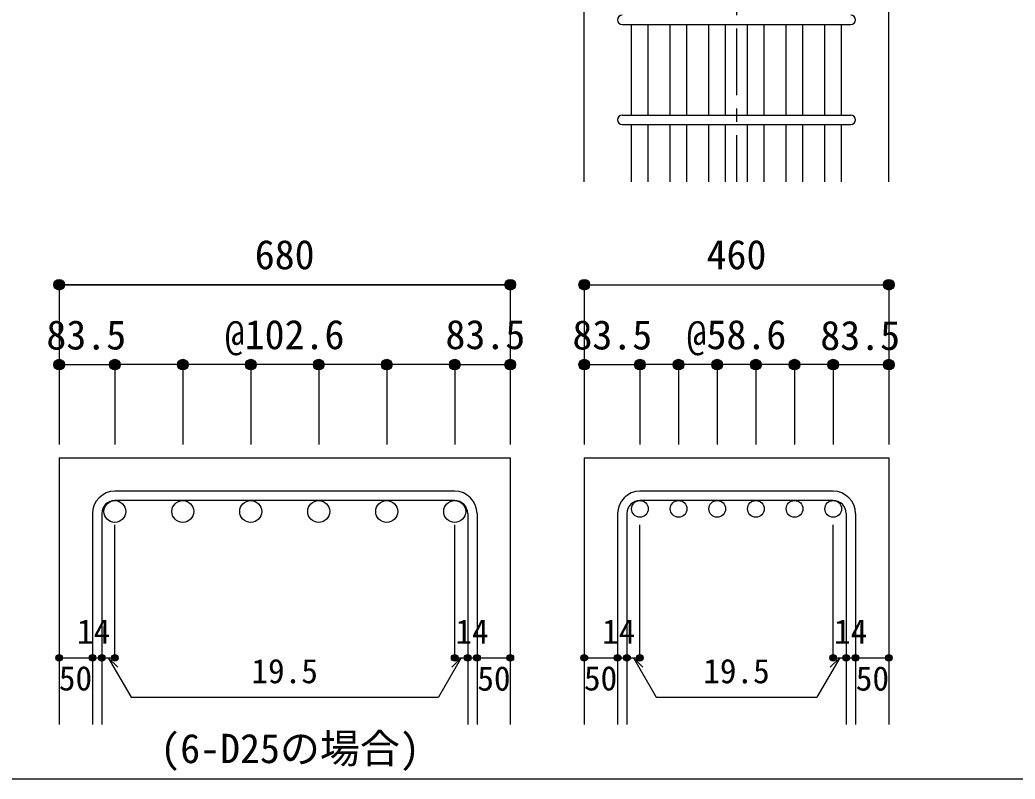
# Model space of a CAD drawing. Units: millimetres at full size, sheet at 1:20. Extents: x -3982 to 3969, y -2797 to 2801.
# Drawn here: x -707 to 786, y -2797 to -1657 of the extents above; entities that cross this region are included whole.
import ezdxf
from ezdxf.enums import TextEntityAlignment as Align

# ---------------------------------------------------------------- set-up
doc = ezdxf.new("R2010")
doc.units = ezdxf.units.MM
doc.header["$LTSCALE"] = 20
doc.header["$PDMODE"] = 32
doc.header["$PDSIZE"] = 10
doc.linetypes.add('CHAIN1', pattern=[8, 5, -1, 1, -1])
for name, color, linetype in [('6-1_躯体線', 2, 'Continuous'), ('6-5_梁主筋', 7, 'Continuous'), ('6-6_S.T.P.', 7, 'Continuous'), ('6-7_文字', 7, 'Continuous'), ('6-D_寸法', 4, 'Continuous'), ('F-0_枠', 6, 'Continuous')]:
    doc.layers.add(name, color=color, linetype=linetype)
doc.styles.add('ＭＳ ゴシック', font='')
doc.styles.get('ＭＳ ゴシック').set_extended_font_data('MS Gothic')

msp = doc.modelspace()

# ---------------------------------------------------------------- linework, layer by layer
at = {"layer": '6-1_躯体線'}
for p, q in [((139.79, -1900.21), (139.79, -1500.21)), ((-648.21, -2314.67), (-648.21, -2714.67)), ((-648.21, -2314.67), (28.79, -2314.67)), ((28.79, -2314.67), (28.79, -2714.67)), ((139.79, -2314.67), (139.79, -2714.67)), ((139.79, -2314.67), (596.79, -2314.67)), ((596.79, -2314.67), (596.79, -2714.67))]:
    msp.add_line(p, q, dxfattribs=at)
msp.add_lwpolyline([(596.79, -1900.21), (596.79, -1500.21), (843.29, -1500.21)], dxfattribs=at)
at = {"layer": '6-5_梁主筋'}
for p, q in [((210.79, -1800.21), (210.79, -1664.21)), ((235.79, -1800.21), (235.79, -1664.21)), ((268.79, -1800.21), (268.79, -1664.21)), ((293.79, -1800.21), (293.79, -1664.21)), ((326.79, -1800.21), (326.79, -1664.21)), ((351.79, -1800.21), (351.79, -1664.21)), ((384.79, -1800.21), (384.79, -1664.21)), ((409.79, -1800.21), (409.79, -1664.21)), ((442.79, -1800.21), (442.79, -1664.21)), ((467.79, -1800.21), (467.79, -1664.21)), ((500.79, -1800.21), (500.79, -1664.21)), ((525.79, -1800.21), (525.79, -1664.21)), ((210.79, -1900.21), (210.79, -1814.21)), ((235.79, -1900.21), (235.79, -1814.21)), ((268.79, -1900.21), (268.79, -1814.21)), ((293.79, -1900.21), (293.79, -1814.21)), ((326.79, -1900.21), (326.79, -1814.21)), ((351.79, -1900.21), (351.79, -1814.21)), ((384.79, -1900.21), (384.79, -1814.21)), ((409.79, -1900.21), (409.79, -1814.21)), ((442.79, -1900.21), (442.79, -1814.21)), ((467.79, -1900.21), (467.79, -1814.21)), ((500.79, -1900.21), (500.79, -1814.21)), ((525.79, -1900.21), (525.79, -1814.21))]:
    msp.add_line(p, q, dxfattribs=at)
at = {"layer": '6-5_梁主筋', "color": 3}
for centre, radius in [((-564.71, -2395.17), 16.5), ((-462.71, -2395.17), 16.5), ((-360.71, -2395.17), 16.5), ((-258.71, -2395.17), 16.5), ((-156.71, -2395.17), 16.5), ((-54.71, -2395.17), 16.5), ((223.29, -2391.17), 12.5), ((281.29, -2391.17), 12.5), ((339.29, -2391.17), 12.5), ((397.29, -2391.17), 12.5), ((455.29, -2391.17), 12.5), ((513.29, -2391.17), 12.5)]:
    msp.add_circle(centre, radius, dxfattribs=at)
at = {"layer": '6-6_S.T.P.'}
for p, q in [((196.79, -1664.21), (539.79, -1664.21)), ((196.79, -1800.21), (539.79, -1800.21)), ((196.79, -1814.21), (539.79, -1814.21)), ((-54.71, -2364.67), (-564.71, -2364.67)), ((513.29, -2364.67), (223.29, -2364.67)), ((-54.71, -2378.67), (-564.71, -2378.67)), ((513.29, -2378.67), (223.29, -2378.67)), ((-598.21, -2398.17), (-598.21, -2714.67)), ((-584.21, -2398.17), (-584.21, -2714.67)), ((-35.21, -2398.17), (-35.21, -2714.67)), ((-21.21, -2398.17), (-21.21, -2714.67)), ((189.79, -2398.17), (189.79, -2714.67)), ((203.79, -2398.17), (203.79, -2714.67)), ((532.79, -2398.17), (532.79, -2714.67)), ((546.79, -2398.17), (546.79, -2714.67))]:
    msp.add_line(p, q, dxfattribs=at)
for centre, radius, start, end in [((196.79, -1657.21), 7, 90, 270), ((539.79, -1657.21), 7, 270, 90), ((196.79, -1807.21), 7, 90, 270), ((539.79, -1807.21), 7, 270, 90), ((-564.71, -2398.17), 33.5, 90, 180), ((-54.71, -2398.17), 33.5, 0, 90), ((223.29, -2398.17), 33.5, 90, 180), ((513.29, -2398.17), 33.5, 0, 90), ((-564.71, -2398.17), 19.5, 90, 180), ((-54.71, -2398.17), 19.5, 0, 90), ((223.29, -2398.17), 19.5, 90, 180), ((513.29, -2398.17), 19.5, 0, 90)]:
    msp.add_arc(centre, radius, start, end, dxfattribs=at)
at = {"layer": '6-D_寸法', "linetype": 'CHAIN1'}
msp.add_line((368.29, -550.21), (368.29, -1900.21), dxfattribs=at)
at = {"layer": '6-D_寸法'}
for p, q in [((-648.21, -2054.67), (-648.21, -2174.67)), ((28.79, -2054.67), (-648.21, -2054.67)), ((-648.21, -2054.67), (28.79, -2054.67)), ((-648.21, -2054.67), (28.79, -2054.67)), ((28.79, -2054.67), (28.79, -2174.67)), ((139.79, -2054.67), (139.79, -2174.67)), ((139.79, -2054.67), (596.79, -2054.67)), ((139.79, -2054.67), (596.79, -2054.67)), ((596.79, -2054.67), (596.79, -2174.67)), ((-648.21, -2174.67), (-564.71, -2174.67)), ((-648.21, -2174.67), (-648.21, -2294.67)), ((-564.71, -2174.67), (-564.71, -2294.67)), ((-342.71, -2174.67), (-564.71, -2174.67)), ((-462.71, -2174.67), (-462.71, -2294.67)), ((-360.71, -2174.67), (-360.71, -2294.67)), ((-276.71, -2174.67), (-342.71, -2174.67)), ((-54.71, -2174.67), (-276.71, -2174.67)), ((-258.71, -2174.67), (-258.71, -2294.67)), ((-156.71, -2174.67), (-156.71, -2294.67)), ((-54.71, -2174.67), (-54.71, -2294.67)), ((-54.71, -2174.67), (28.79, -2174.67)), ((28.79, -2174.67), (28.79, -2294.67)), ((139.79, -2174.67), (223.29, -2174.67)), ((139.79, -2174.67), (139.79, -2294.67)), ((223.29, -2174.67), (223.29, -2294.67)), ((335.29, -2174.67), (223.29, -2174.67)), ((281.29, -2174.67), (281.29, -2294.67)), ((401.29, -2174.67), (335.29, -2174.67)), ((339.29, -2174.67), (339.29, -2294.67)), ((397.29, -2174.67), (397.29, -2294.67)), ((513.29, -2174.67), (401.29, -2174.67)), ((455.29, -2174.67), (455.29, -2294.67)), ((513.29, -2174.67), (513.29, -2294.67)), ((513.29, -2174.67), (596.79, -2174.67)), ((596.79, -2174.67), (596.79, -2294.67)), ((-564.71, -2614.67), (-564.71, -2415.34)), ((-54.71, -2614.67), (-54.71, -2415.34)), ((223.29, -2614.67), (223.29, -2415.34)), ((513.29, -2614.67), (513.29, -2415.34)), ((-648.21, -2614.67), (-598.21, -2614.67)), ((-598.21, -2614.67), (-564.71, -2614.67)), ((-574.46, -2614.67), (-560.32, -2628.81)), ((-574.46, -2614.67), (-540.24, -2673.95)), ((-44.96, -2614.67), (-79.18, -2673.95)), ((-44.96, -2614.67), (-59.1, -2628.81)), ((-54.71, -2614.67), (28.79, -2614.67)), ((-35.21, -2614.67), (-21.21, -2614.67)), ((139.79, -2614.67), (189.79, -2614.67)), ((189.79, -2614.67), (223.29, -2614.67)), ((213.54, -2614.67), (227.68, -2628.81)), ((213.54, -2614.67), (247.76, -2673.95)), ((523.04, -2614.67), (488.82, -2673.95)), ((523.04, -2614.67), (508.9, -2628.81)), ((513.29, -2614.67), (596.79, -2614.67)), ((532.79, -2614.67), (546.79, -2614.67)), ((-540.24, -2673.95), (-79.18, -2673.95)), ((247.76, -2673.95), (488.82, -2673.95))]:
    msp.add_line(p, q, dxfattribs=at)
for points in [[(28.79, -2054.67), (28.79, -2174.67), (28.79, -2294.67)], [(596.79, -2054.67), (596.79, -2174.67), (596.79, -2294.67)]]:
    msp.add_lwpolyline(points, dxfattribs=at)
for centre, radius in [((-648.21, -2054.67), 8), ((-648.21, -2054.67), 7.2), ((-648.21, -2054.67), 6.4), ((-648.21, -2054.67), 5.6), ((-648.21, -2054.67), 4.8), ((-648.21, -2054.67), 4), ((-648.21, -2054.67), 3.2), ((-648.21, -2054.67), 2.4), ((-648.21, -2054.67), 1.6), ((-648.21, -2054.67), 0.8), ((28.79, -2054.67), 8), ((28.79, -2054.67), 7.2), ((28.79, -2054.67), 6.4), ((28.79, -2054.67), 5.6), ((28.79, -2054.67), 4.8), ((28.79, -2054.67), 4), ((28.79, -2054.67), 3.2), ((28.79, -2054.67), 2.4), ((28.79, -2054.67), 1.6), ((28.79, -2054.67), 0.8), ((139.79, -2054.67), 8), ((139.79, -2054.67), 7.2), ((139.79, -2054.67), 6.4), ((139.79, -2054.67), 5.6), ((139.79, -2054.67), 4.8), ((139.79, -2054.67), 4), ((139.79, -2054.67), 3.2), ((139.79, -2054.67), 2.4), ((139.79, -2054.67), 1.6), ((139.79, -2054.67), 0.8), ((596.79, -2054.67), 8), ((596.79, -2054.67), 7.2), ((596.79, -2054.67), 6.4), ((596.79, -2054.67), 5.6), ((596.79, -2054.67), 4.8), ((596.79, -2054.67), 4), ((596.79, -2054.67), 3.2), ((596.79, -2054.67), 2.4), ((596.79, -2054.67), 1.6), ((596.79, -2054.67), 0.8), ((-648.21, -2174.67), 8), ((-648.21, -2174.67), 7.2), ((-648.21, -2174.67), 6.4), ((-648.21, -2174.67), 5.6), ((-648.21, -2174.67), 4.8), ((-648.21, -2174.67), 4), ((-648.21, -2174.67), 3.2), ((-648.21, -2174.67), 2.4), ((-648.21, -2174.67), 1.6), ((-648.21, -2174.67), 0.8), ((-564.71, -2174.67), 8), ((-564.71, -2174.67), 7.2), ((-564.71, -2174.67), 6.4), ((-564.71, -2174.67), 5.6), ((-564.71, -2174.67), 4.8), ((-564.71, -2174.67), 4), ((-564.71, -2174.67), 3.2), ((-564.71, -2174.67), 2.4), ((-564.71, -2174.67), 1.6), ((-564.71, -2174.67), 0.8), ((-462.71, -2174.67), 8), ((-462.71, -2174.67), 7.2), ((-462.71, -2174.67), 6.4), ((-462.71, -2174.67), 5.6), ((-462.71, -2174.67), 4.8), ((-462.71, -2174.67), 4), ((-462.71, -2174.67), 3.2), ((-462.71, -2174.67), 2.4), ((-462.71, -2174.67), 1.6), ((-462.71, -2174.67), 0.8), ((-360.71, -2174.67), 8), ((-360.71, -2174.67), 7.2), ((-360.71, -2174.67), 6.4), ((-360.71, -2174.67), 5.6), ((-360.71, -2174.67), 4.8), ((-360.71, -2174.67), 4), ((-360.71, -2174.67), 3.2), ((-360.71, -2174.67), 2.4), ((-360.71, -2174.67), 1.6), ((-360.71, -2174.67), 0.8), ((-258.71, -2174.67), 8), ((-258.71, -2174.67), 7.2), ((-258.71, -2174.67), 6.4), ((-258.71, -2174.67), 5.6), ((-258.71, -2174.67), 4.8), ((-258.71, -2174.67), 4), ((-258.71, -2174.67), 3.2), ((-258.71, -2174.67), 2.4), ((-258.71, -2174.67), 1.6), ((-258.71, -2174.67), 0.8), ((-156.71, -2174.67), 8), ((-156.71, -2174.67), 7.2), ((-156.71, -2174.67), 6.4), ((-156.71, -2174.67), 5.6), ((-156.71, -2174.67), 4.8), ((-156.71, -2174.67), 4), ((-156.71, -2174.67), 3.2), ((-156.71, -2174.67), 2.4), ((-156.71, -2174.67), 1.6), ((-156.71, -2174.67), 0.8), ((-54.71, -2174.67), 8), ((-54.71, -2174.67), 7.2), ((-54.71, -2174.67), 6.4), ((-54.71, -2174.67), 5.6), ((-54.71, -2174.67), 4.8), ((-54.71, -2174.67), 4), ((-54.71, -2174.67), 3.2), ((-54.71, -2174.67), 2.4), ((-54.71, -2174.67), 1.6), ((-54.71, -2174.67), 0.8), ((28.79, -2174.67), 8), ((28.79, -2174.67), 7.2), ((28.79, -2174.67), 6.4), ((28.79, -2174.67), 5.6), ((28.79, -2174.67), 4.8), ((28.79, -2174.67), 4), ((28.79, -2174.67), 3.2), ((28.79, -2174.67), 2.4), ((28.79, -2174.67), 1.6), ((28.79, -2174.67), 0.8), ((139.79, -2174.67), 8), ((139.79, -2174.67), 7.2), ((139.79, -2174.67), 6.4), ((139.79, -2174.67), 5.6), ((139.79, -2174.67), 4.8), ((139.79, -2174.67), 4), ((139.79, -2174.67), 3.2), ((139.79, -2174.67), 2.4), ((139.79, -2174.67), 1.6), ((139.79, -2174.67), 0.8), ((223.29, -2174.67), 8), ((223.29, -2174.67), 7.2), ((223.29, -2174.67), 6.4), ((223.29, -2174.67), 5.6), ((223.29, -2174.67), 4.8), ((223.29, -2174.67), 4), ((223.29, -2174.67), 3.2), ((223.29, -2174.67), 2.4), ((223.29, -2174.67), 1.6), ((223.29, -2174.67), 0.8), ((281.29, -2174.67), 8), ((281.29, -2174.67), 7.2), ((281.29, -2174.67), 6.4), ((281.29, -2174.67), 5.6), ((281.29, -2174.67), 4.8), ((281.29, -2174.67), 4), ((281.29, -2174.67), 3.2), ((281.29, -2174.67), 2.4), ((281.29, -2174.67), 1.6), ((281.29, -2174.67), 0.8), ((339.29, -2174.67), 8), ((339.29, -2174.67), 7.2), ((339.29, -2174.67), 6.4), ((339.29, -2174.67), 5.6), ((339.29, -2174.67), 4.8), ((339.29, -2174.67), 4), ((339.29, -2174.67), 3.2), ((339.29, -2174.67), 2.4), ((339.29, -2174.67), 1.6), ((339.29, -2174.67), 0.8), ((397.29, -2174.67), 8), ((397.29, -2174.67), 7.2), ((397.29, -2174.67), 6.4), ((397.29, -2174.67), 5.6), ((397.29, -2174.67), 4.8), ((397.29, -2174.67), 4), ((397.29, -2174.67), 3.2), ((397.29, -2174.67), 2.4), ((397.29, -2174.67), 1.6), ((397.29, -2174.67), 0.8), ((455.29, -2174.67), 8), ((455.29, -2174.67), 7.2), ((455.29, -2174.67), 6.4), ((455.29, -2174.67), 5.6), ((455.29, -2174.67), 4.8), ((455.29, -2174.67), 4), ((455.29, -2174.67), 3.2), ((455.29, -2174.67), 2.4), ((455.29, -2174.67), 1.6), ((455.29, -2174.67), 0.8), ((513.29, -2174.67), 8), ((513.29, -2174.67), 7.2), ((513.29, -2174.67), 6.4), ((513.29, -2174.67), 5.6), ((513.29, -2174.67), 4.8), ((513.29, -2174.67), 4), ((513.29, -2174.67), 3.2), ((513.29, -2174.67), 2.4), ((513.29, -2174.67), 1.6), ((513.29, -2174.67), 0.8), ((596.79, -2174.67), 8), ((596.79, -2174.67), 7.2), ((596.79, -2174.67), 6.4), ((596.79, -2174.67), 5.6), ((596.79, -2174.67), 4.8), ((596.79, -2174.67), 4), ((596.79, -2174.67), 3.2), ((596.79, -2174.67), 2.4), ((596.79, -2174.67), 1.6), ((596.79, -2174.67), 0.8), ((-648.21, -2614.67), 4), ((-648.21, -2614.67), 3.6), ((-648.21, -2614.67), 3.2), ((-648.21, -2614.67), 2.8), ((-648.21, -2614.67), 2.4), ((-648.21, -2614.67), 2), ((-648.21, -2614.67), 1.6), ((-648.21, -2614.67), 1.2), ((-598.21, -2614.67), 4), ((-598.21, -2614.67), 3.6), ((-598.21, -2614.67), 3.2), ((-598.21, -2614.67), 2.8), ((-598.21, -2614.67), 2.4), ((-598.21, -2614.67), 2), ((-598.21, -2614.67), 1.6), ((-598.21, -2614.67), 1.2), ((-584.21, -2614.67), 4), ((-584.21, -2614.67), 3.6), ((-584.21, -2614.67), 3.2), ((-584.21, -2614.67), 2.8), ((-584.21, -2614.67), 2.4), ((-584.21, -2614.67), 2), ((-584.21, -2614.67), 1.6), ((-584.21, -2614.67), 1.2), ((-564.71, -2614.67), 4), ((-564.71, -2614.67), 3.6), ((-564.71, -2614.67), 3.2), ((-564.71, -2614.67), 2.8), ((-564.71, -2614.67), 2.4), ((-564.71, -2614.67), 2), ((-564.71, -2614.67), 1.6), ((-564.71, -2614.67), 1.2), ((-54.71, -2614.67), 4), ((-54.71, -2614.67), 3.6), ((-54.71, -2614.67), 3.2), ((-54.71, -2614.67), 2.8), ((-54.71, -2614.67), 2.4), ((-54.71, -2614.67), 2), ((-54.71, -2614.67), 1.6), ((-54.71, -2614.67), 1.2), ((-35.21, -2614.67), 4), ((-35.21, -2614.67), 3.6), ((-35.21, -2614.67), 3.2), ((-35.21, -2614.67), 2.8), ((-35.21, -2614.67), 2.4), ((-35.21, -2614.67), 2), ((-35.21, -2614.67), 1.6), ((-35.21, -2614.67), 1.2), ((-21.21, -2614.67), 4), ((-21.21, -2614.67), 3.6), ((-21.21, -2614.67), 3.2), ((-21.21, -2614.67), 2.8), ((-21.21, -2614.67), 2.4), ((-21.21, -2614.67), 2), ((-21.21, -2614.67), 1.6), ((-21.21, -2614.67), 1.2), ((28.79, -2614.67), 4), ((28.79, -2614.67), 3.6), ((28.79, -2614.67), 3.2), ((28.79, -2614.67), 2.8), ((28.79, -2614.67), 2.4), ((28.79, -2614.67), 2), ((28.79, -2614.67), 1.6), ((28.79, -2614.67), 1.2), ((139.79, -2614.67), 4), ((139.79, -2614.67), 3.6), ((139.79, -2614.67), 3.2), ((139.79, -2614.67), 2.8), ((139.79, -2614.67), 2.4), ((139.79, -2614.67), 2), ((139.79, -2614.67), 1.6), ((139.79, -2614.67), 1.2), ((189.79, -2614.67), 4), ((189.79, -2614.67), 3.6), ((189.79, -2614.67), 3.2), ((189.79, -2614.67), 2.8), ((189.79, -2614.67), 2.4), ((189.79, -2614.67), 2), ((189.79, -2614.67), 1.6), ((189.79, -2614.67), 1.2), ((203.79, -2614.67), 4), ((203.79, -2614.67), 3.6), ((203.79, -2614.67), 3.2), ((203.79, -2614.67), 2.8), ((203.79, -2614.67), 2.4), ((203.79, -2614.67), 2), ((203.79, -2614.67), 1.6), ((203.79, -2614.67), 1.2), ((223.29, -2614.67), 4), ((223.29, -2614.67), 3.6), ((223.29, -2614.67), 3.2), ((223.29, -2614.67), 2.8), ((223.29, -2614.67), 2.4), ((223.29, -2614.67), 2), ((223.29, -2614.67), 1.6), ((223.29, -2614.67), 1.2), ((513.29, -2614.67), 4), ((513.29, -2614.67), 3.6), ((513.29, -2614.67), 3.2), ((513.29, -2614.67), 2.8), ((513.29, -2614.67), 2.4), ((513.29, -2614.67), 2), ((513.29, -2614.67), 1.6), ((513.29, -2614.67), 1.2), ((532.79, -2614.67), 4), ((532.79, -2614.67), 3.6), ((532.79, -2614.67), 3.2), ((532.79, -2614.67), 2.8), ((532.79, -2614.67), 2.4), ((532.79, -2614.67), 2), ((532.79, -2614.67), 1.6), ((532.79, -2614.67), 1.2), ((546.79, -2614.67), 4), ((546.79, -2614.67), 3.6), ((546.79, -2614.67), 3.2), ((546.79, -2614.67), 2.8), ((546.79, -2614.67), 2.4), ((546.79, -2614.67), 2), ((546.79, -2614.67), 1.6), ((546.79, -2614.67), 1.2), ((596.79, -2614.67), 4), ((596.79, -2614.67), 3.6), ((596.79, -2614.67), 3.2), ((596.79, -2614.67), 2.8), ((596.79, -2614.67), 2.4), ((596.79, -2614.67), 2), ((596.79, -2614.67), 1.6), ((596.79, -2614.67), 1.2), ((-648.21, -2614.67), 0.8), ((-648.21, -2614.67), 0.4), ((-598.21, -2614.67), 0.8), ((-598.21, -2614.67), 0.4), ((-584.21, -2614.67), 0.8), ((-584.21, -2614.67), 0.4), ((-564.71, -2614.67), 0.8), ((-564.71, -2614.67), 0.4), ((-54.71, -2614.67), 0.8), ((-54.71, -2614.67), 0.4), ((-35.21, -2614.67), 0.8), ((-35.21, -2614.67), 0.4), ((-21.21, -2614.67), 0.8), ((-21.21, -2614.67), 0.4), ((28.79, -2614.67), 0.8), ((28.79, -2614.67), 0.4), ((139.79, -2614.67), 0.8), ((139.79, -2614.67), 0.4), ((189.79, -2614.67), 0.8), ((189.79, -2614.67), 0.4), ((203.79, -2614.67), 0.8), ((203.79, -2614.67), 0.4), ((223.29, -2614.67), 0.8), ((223.29, -2614.67), 0.4), ((513.29, -2614.67), 0.8), ((513.29, -2614.67), 0.4), ((532.79, -2614.67), 0.8), ((532.79, -2614.67), 0.4), ((546.79, -2614.67), 0.8), ((546.79, -2614.67), 0.4), ((596.79, -2614.67), 0.8), ((596.79, -2614.67), 0.4)]:
    msp.add_circle(centre, radius, dxfattribs=at)
at = {"layer": '6-D_寸法', "color": 7}
for p in [(-648.21, -2054.67), (-648.21, -2054.67), (28.79, -2054.67), (139.79, -2054.67), (139.79, -2054.67), (596.79, -2054.67), (596.79, -2054.67), (-648.21, -2174.67), (-564.71, -2174.67), (-462.71, -2174.67), (-360.71, -2174.67), (-258.71, -2174.67), (-156.71, -2174.67), (-54.71, -2174.67), (28.79, -2174.67), (139.79, -2174.67), (223.29, -2174.67), (281.29, -2174.67), (339.29, -2174.67), (397.29, -2174.67), (455.29, -2174.67), (513.29, -2174.67), (596.79, -2174.67), (-648.21, -2614.67), (-598.21, -2614.67), (-584.21, -2614.67), (-564.71, -2614.67), (-54.71, -2614.67), (-35.21, -2614.67), (-21.21, -2614.67), (28.79, -2614.67), (139.79, -2614.67), (189.79, -2614.67), (203.79, -2614.67), (223.29, -2614.67), (513.29, -2614.67), (532.79, -2614.67), (546.79, -2614.67), (596.79, -2614.67)]:
    msp.add_point(p, dxfattribs=at)
at = {"layer": 'F-0_枠'}
msp.add_line((3969.4, -2796.83), (-3981.92, -2796.83), dxfattribs=at)

# ---------------------------------------------------------------- texts
at = {"layer": '6-7_文字', "style": 'ＭＳ ゴシック'}
msp.add_text('(6-D25の場合)', height=43.99, dxfattribs=at).set_placement((-496.51, -2786.02), align=Align.BOTTOM_LEFT)
at = {"layer": '6-D_寸法', "style": 'ＭＳ ゴシック'}
for s, height, p in [('680', 43.99, (-354.71, -2044.67)), ('460', 43.99, (323.29, -2044.67)), ('83.5', 43.99, (-667.43, -2165.2)), ('@102.6', 43.99, (-399.71, -2164.67)), ('83.5', 43.99, (-68.53, -2164.6)), ('83.5', 43.99, (122, -2165.1)), ('@58.6', 43.99, (293.29, -2164.67)), ('83.5', 43.99, (493.95, -2165.94)), ('14', 36.66, (-621.52, -2604.6)), ('14', 36.66, (-53.6, -2604.67)), ('14', 36.66, (166.48, -2604.6)), ('14', 36.66, (514.4, -2604.67)), ('50', 36.66, (-648.67, -2674.77)), ('19.5', 36.66, (-359.71, -2663.95)), ('50', 36.66, (-20.74, -2675.01)), ('50', 36.66, (139.33, -2674.77)), ('19.5', 36.66, (318.29, -2663.95)), ('50', 36.66, (547.26, -2675.01))]:
    msp.add_text(s, height=height, dxfattribs=at).set_placement(p, align=Align.BOTTOM_LEFT)

doc.saveas('drawing.dxf')
